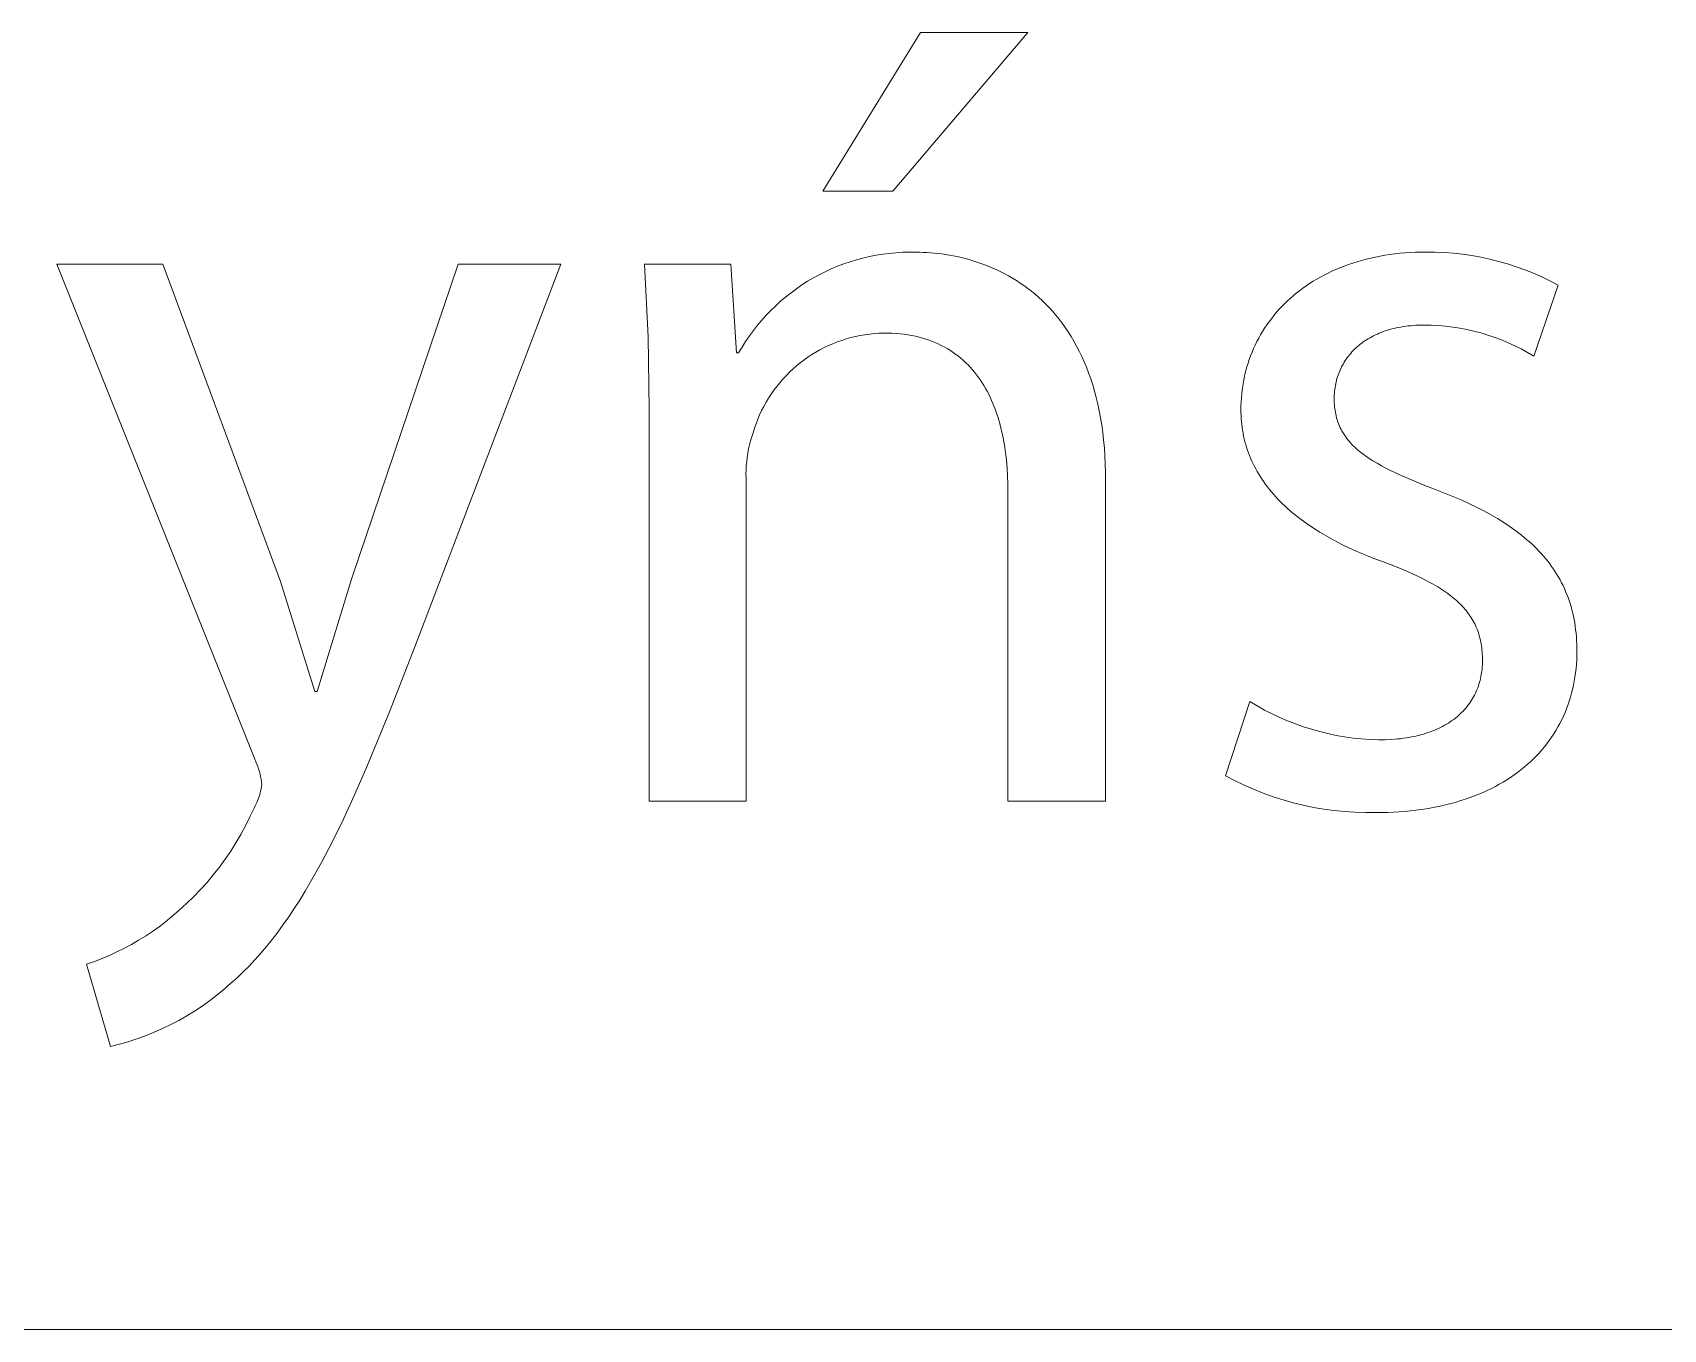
# Model space of a CAD drawing. Header units: millimetres. Extents: x 1287 to 5317, y -239 to 2577.
# Drawn here: x 4726.9 to 4786.3, y -239.1 to -192 of the extents above; entities that cross this region are included whole.
import ezdxf

# ---------------------------------------------------------------- set-up
doc = ezdxf.new("R2010")
doc.units = ezdxf.units.MM
doc.header["$MEASUREMENT"] = 0
doc.layers.add('Domyślny', color=7, linetype='Continuous', true_color=0x000000)

msp = doc.modelspace()

# ---------------------------------------------------------------- linework, layer by layer
at = {"layer": 'Domyślny', "color": 18, "lineweight": 15, "true_color": 0x000000}
for p, q in [((4755.669, -197.737), (4759.225, -191.966)), ((4763.131, -191.966), (4758.219, -197.737)), ((4759.225, -191.966), (4763.131, -191.966)), ((4758.219, -197.737), (4755.669, -197.737)), ((4758.333, -199.969), (4758.577, -199.955)), ((4758.577, -199.955), (4758.82, -199.949)), ((4758.82, -199.949), (4759.064, -199.951)), ((4759.064, -199.951), (4759.192, -199.952)), ((4759.192, -199.952), (4759.321, -199.956)), ((4759.321, -199.956), (4759.453, -199.962)), ((4777.04, -199.961), (4777.23, -199.952)), ((4777.23, -199.952), (4777.424, -199.946)), ((4777.424, -199.946), (4777.619, -199.944)), ((4777.619, -199.944), (4777.953, -199.947)), ((4777.953, -199.947), (4778.287, -199.961)), ((4735.005, -218.391), (4727.798, -200.381)), ((4727.798, -200.381), (4731.663, -200.381)), ((4731.663, -200.381), (4735.944, -211.922)), ((4738.521, -211.842), (4742.4, -200.381)), ((4746.144, -200.381), (4740.83, -214.298)), ((4742.4, -200.381), (4746.144, -200.381)), ((4749.312, -203.023), (4749.187, -200.381)), ((4749.187, -200.381), (4752.327, -200.381)), ((4752.327, -200.381), (4752.528, -203.615)), ((4755.98, -200.557), (4756.205, -200.463)), ((4756.205, -200.463), (4756.433, -200.376)), ((4756.433, -200.376), (4756.663, -200.298)), ((4756.663, -200.298), (4756.896, -200.226)), ((4756.896, -200.226), (4757.132, -200.163)), ((4757.132, -200.163), (4757.369, -200.108)), ((4757.369, -200.108), (4757.608, -200.061)), ((4757.608, -200.061), (4757.849, -200.022)), ((4757.849, -200.022), (4758.091, -199.992)), ((4758.091, -199.992), (4758.333, -199.969)), ((4759.453, -199.962), (4759.586, -199.971)), ((4759.586, -199.971), (4759.721, -199.982)), ((4759.721, -199.982), (4759.858, -199.996)), ((4759.858, -199.996), (4759.996, -200.014)), ((4759.996, -200.014), (4760.135, -200.033)), ((4760.135, -200.033), (4760.275, -200.056)), ((4760.275, -200.056), (4760.417, -200.082)), ((4760.417, -200.082), (4760.559, -200.112)), ((4760.559, -200.112), (4760.702, -200.144)), ((4760.702, -200.144), (4760.846, -200.18)), ((4760.846, -200.18), (4760.99, -200.219)), ((4760.99, -200.219), (4761.135, -200.261)), ((4761.135, -200.261), (4761.28, -200.307)), ((4761.28, -200.307), (4761.425, -200.357)), ((4761.425, -200.357), (4761.57, -200.411)), ((4761.57, -200.411), (4761.715, -200.468)), ((4761.715, -200.468), (4761.859, -200.529)), ((4761.859, -200.529), (4762.003, -200.594)), ((4774.341, -200.576), (4774.489, -200.514)), ((4774.489, -200.514), (4774.641, -200.454)), ((4774.641, -200.454), (4774.795, -200.398)), ((4774.795, -200.398), (4774.951, -200.345)), ((4774.951, -200.345), (4775.111, -200.295)), ((4775.111, -200.295), (4775.273, -200.248)), ((4775.273, -200.248), (4775.438, -200.204)), ((4775.438, -200.204), (4775.605, -200.164)), ((4775.605, -200.164), (4775.776, -200.126)), ((4775.776, -200.126), (4775.948, -200.092)), ((4775.948, -200.092), (4776.124, -200.062)), ((4776.124, -200.062), (4776.302, -200.035)), ((4776.302, -200.035), (4776.483, -200.011)), ((4776.483, -200.011), (4776.666, -199.991)), ((4776.666, -199.991), (4776.851, -199.974)), ((4776.851, -199.974), (4777.04, -199.961)), ((4778.287, -199.961), (4778.62, -199.987)), ((4778.62, -199.987), (4778.951, -200.024)), ((4778.951, -200.024), (4779.282, -200.072)), ((4779.282, -200.072), (4779.61, -200.131)), ((4779.61, -200.131), (4779.937, -200.201)), ((4779.937, -200.201), (4780.261, -200.283)), ((4780.261, -200.283), (4780.581, -200.375)), ((4780.581, -200.375), (4780.899, -200.478)), ((4780.899, -200.478), (4781.213, -200.592)), ((4754.711, -201.278), (4754.912, -201.14)), ((4754.912, -201.14), (4755.117, -201.009)), ((4755.117, -201.009), (4755.327, -200.885)), ((4755.327, -200.885), (4755.541, -200.769)), ((4755.541, -200.769), (4755.759, -200.659)), ((4755.759, -200.659), (4755.98, -200.557)), ((4762.003, -200.594), (4762.147, -200.663)), ((4762.147, -200.663), (4762.29, -200.736)), ((4762.29, -200.736), (4762.432, -200.814)), ((4762.432, -200.814), (4762.573, -200.896)), ((4762.573, -200.896), (4762.713, -200.982)), ((4762.713, -200.982), (4762.852, -201.072)), ((4762.852, -201.072), (4762.99, -201.167)), ((4773.257, -201.174), (4773.382, -201.09)), ((4773.382, -201.09), (4773.511, -201.009)), ((4773.511, -201.009), (4773.642, -200.93)), ((4773.642, -200.93), (4773.776, -200.853)), ((4773.776, -200.853), (4773.913, -200.78)), ((4773.913, -200.78), (4774.053, -200.709)), ((4774.053, -200.709), (4774.195, -200.641)), ((4774.195, -200.641), (4774.341, -200.576)), ((4781.213, -200.592), (4781.523, -200.717)), ((4781.523, -200.717), (4781.828, -200.852)), ((4781.828, -200.852), (4782.128, -200.997)), ((4782.128, -200.997), (4782.424, -201.152)), ((4753.957, -201.895), (4754.137, -201.731)), ((4754.137, -201.731), (4754.323, -201.574)), ((4754.323, -201.574), (4754.514, -201.423)), ((4754.514, -201.423), (4754.711, -201.278)), ((4762.99, -201.167), (4763.126, -201.267)), ((4763.126, -201.267), (4763.261, -201.371)), ((4763.261, -201.371), (4763.394, -201.48)), ((4763.394, -201.48), (4763.525, -201.594)), ((4763.525, -201.594), (4763.654, -201.712)), ((4763.654, -201.712), (4763.781, -201.836)), ((4772.464, -201.832), (4772.568, -201.731)), ((4772.568, -201.731), (4772.676, -201.632)), ((4772.676, -201.632), (4772.786, -201.536)), ((4772.786, -201.536), (4772.899, -201.442)), ((4772.899, -201.442), (4773.015, -201.35)), ((4773.015, -201.35), (4773.135, -201.261)), ((4773.135, -201.261), (4773.257, -201.174)), ((4782.424, -201.152), (4781.538, -203.729)), ((4753.45, -202.422), (4753.613, -202.24)), ((4753.613, -202.24), (4753.782, -202.065)), ((4753.782, -202.065), (4753.957, -201.895)), ((4763.781, -201.836), (4763.905, -201.965)), ((4763.905, -201.965), (4764.028, -202.098)), ((4764.028, -202.098), (4764.148, -202.238)), ((4764.148, -202.238), (4764.265, -202.382)), ((4771.991, -202.368), (4772.08, -202.257)), ((4772.08, -202.257), (4772.171, -202.147)), ((4772.171, -202.147), (4772.266, -202.04)), ((4772.266, -202.04), (4772.363, -201.935)), ((4772.363, -201.935), (4772.464, -201.832)), ((4752.999, -202.997), (4753.143, -202.8)), ((4753.143, -202.8), (4753.293, -202.608)), ((4753.293, -202.608), (4753.45, -202.422)), ((4757.538, -202.908), (4757.366, -202.926)), ((4757.71, -202.896), (4757.538, -202.908)), ((4757.883, -202.89), (4757.71, -202.896)), ((4758.039, -202.892), (4757.883, -202.89)), ((4758.191, -202.898), (4758.039, -202.892)), ((4758.341, -202.907), (4758.191, -202.898)), ((4758.487, -202.921), (4758.341, -202.907)), ((4758.63, -202.937), (4758.487, -202.921)), ((4764.265, -202.382), (4764.379, -202.532)), ((4764.379, -202.532), (4764.491, -202.687)), ((4764.491, -202.687), (4764.599, -202.848)), ((4764.599, -202.848), (4764.705, -203.014)), ((4771.599, -202.954), (4771.671, -202.833)), ((4771.671, -202.833), (4771.746, -202.714)), ((4771.746, -202.714), (4771.825, -202.597)), ((4771.825, -202.597), (4771.906, -202.482)), ((4771.906, -202.482), (4771.991, -202.368)), ((4775.919, -202.896), (4775.849, -202.927)), ((4775.992, -202.867), (4775.919, -202.896)), ((4776.065, -202.84), (4775.992, -202.867)), ((4776.14, -202.813), (4776.065, -202.84)), ((4776.217, -202.789), (4776.14, -202.813)), ((4776.295, -202.765), (4776.217, -202.789)), ((4776.375, -202.743), (4776.295, -202.765)), ((4776.455, -202.723), (4776.375, -202.743)), ((4776.538, -202.704), (4776.455, -202.723)), ((4776.622, -202.687), (4776.538, -202.704)), ((4776.707, -202.671), (4776.622, -202.687)), ((4776.794, -202.656), (4776.707, -202.671)), ((4776.882, -202.644), (4776.794, -202.656)), ((4776.972, -202.633), (4776.882, -202.644)), ((4777.063, -202.623), (4776.972, -202.633)), ((4777.155, -202.616), (4777.063, -202.623)), ((4777.249, -202.61), (4777.155, -202.616)), ((4777.344, -202.605), (4777.249, -202.61)), ((4777.441, -202.603), (4777.344, -202.605)), ((4777.539, -202.602), (4777.441, -202.603)), ((4777.802, -202.606), (4777.539, -202.602)), ((4778.064, -202.619), (4777.802, -202.606)), ((4778.327, -202.642), (4778.064, -202.619)), ((4778.588, -202.673), (4778.327, -202.642)), ((4778.848, -202.714), (4778.588, -202.673)), ((4779.106, -202.763), (4778.848, -202.714)), ((4779.362, -202.821), (4779.106, -202.763)), ((4779.617, -202.888), (4779.362, -202.821)), ((4779.869, -202.964), (4779.617, -202.888)), ((4749.348, -205.668), (4749.312, -203.023)), ((4752.609, -203.615), (4752.732, -203.405)), ((4752.732, -203.405), (4752.862, -203.198)), ((4752.862, -203.198), (4752.999, -202.997)), ((4755.566, -203.501), (4755.415, -203.586)), ((4755.719, -203.421), (4755.566, -203.501)), ((4755.875, -203.347), (4755.719, -203.421)), ((4756.033, -203.278), (4755.875, -203.347)), ((4756.194, -203.214), (4756.033, -203.278)), ((4756.357, -203.156), (4756.194, -203.214)), ((4756.521, -203.103), (4756.357, -203.156)), ((4756.688, -203.056), (4756.521, -203.103)), ((4756.856, -203.015), (4756.688, -203.056)), ((4757.025, -202.98), (4756.856, -203.015)), ((4757.195, -202.95), (4757.025, -202.98)), ((4757.366, -202.926), (4757.195, -202.95)), ((4758.77, -202.958), (4758.63, -202.937)), ((4758.907, -202.982), (4758.77, -202.958)), ((4759.041, -203.009), (4758.907, -202.982)), ((4759.172, -203.04), (4759.041, -203.009)), ((4759.299, -203.075), (4759.172, -203.04)), ((4759.424, -203.113), (4759.299, -203.075)), ((4759.546, -203.154), (4759.424, -203.113)), ((4759.665, -203.198), (4759.546, -203.154)), ((4759.782, -203.246), (4759.665, -203.198)), ((4759.895, -203.296), (4759.782, -203.246)), ((4760.005, -203.35), (4759.895, -203.296)), ((4760.113, -203.407), (4760.005, -203.35)), ((4760.218, -203.467), (4760.113, -203.407)), ((4760.32, -203.53), (4760.218, -203.467)), ((4764.705, -203.014), (4764.807, -203.186)), ((4764.807, -203.186), (4764.906, -203.364)), ((4764.906, -203.364), (4765.001, -203.548)), ((4771.289, -203.584), (4771.344, -203.455)), ((4771.344, -203.455), (4771.403, -203.327)), ((4771.403, -203.327), (4771.465, -203.201)), ((4771.465, -203.201), (4771.53, -203.077)), ((4771.53, -203.077), (4771.599, -202.954)), ((4775.018, -203.482), (4774.97, -203.53)), ((4775.067, -203.434), (4775.018, -203.482)), ((4775.118, -203.389), (4775.067, -203.434)), ((4775.171, -203.344), (4775.118, -203.389)), ((4775.225, -203.3), (4775.171, -203.344)), ((4775.28, -203.257), (4775.225, -203.3)), ((4775.337, -203.216), (4775.28, -203.257)), ((4775.396, -203.175), (4775.337, -203.216)), ((4775.456, -203.136), (4775.396, -203.175)), ((4775.518, -203.098), (4775.456, -203.136)), ((4775.581, -203.061), (4775.518, -203.098)), ((4775.646, -203.025), (4775.581, -203.061)), ((4775.712, -202.991), (4775.646, -203.025)), ((4775.78, -202.958), (4775.712, -202.991)), ((4775.849, -202.927), (4775.78, -202.958)), ((4780.118, -203.048), (4779.869, -202.964)), ((4780.364, -203.141), (4780.118, -203.048)), ((4780.606, -203.242), (4780.364, -203.141)), ((4780.846, -203.352), (4780.606, -203.242)), ((4781.081, -203.47), (4780.846, -203.352)), ((4781.312, -203.595), (4781.081, -203.47)), ((4752.528, -203.615), (4752.609, -203.615)), ((4754.712, -204.086), (4754.582, -204.2)), ((4754.845, -203.976), (4754.712, -204.086)), ((4754.983, -203.872), (4754.845, -203.976)), ((4755.124, -203.772), (4754.983, -203.872)), ((4755.268, -203.676), (4755.124, -203.772)), ((4755.415, -203.586), (4755.268, -203.676)), ((4760.419, -203.596), (4760.32, -203.53)), ((4760.515, -203.665), (4760.419, -203.596)), ((4760.609, -203.737), (4760.515, -203.665)), ((4760.7, -203.811), (4760.609, -203.737)), ((4760.789, -203.888), (4760.7, -203.811)), ((4760.874, -203.968), (4760.789, -203.888)), ((4760.957, -204.05), (4760.874, -203.968)), ((4761.038, -204.136), (4760.957, -204.05)), ((4765.001, -203.548), (4765.092, -203.738)), ((4765.092, -203.738), (4765.18, -203.933)), ((4765.18, -203.933), (4765.264, -204.135)), ((4771.103, -204.115), (4771.144, -203.98)), ((4771.144, -203.98), (4771.189, -203.847)), ((4771.189, -203.847), (4771.237, -203.714)), ((4771.237, -203.714), (4771.289, -203.584)), ((4774.578, -204.062), (4774.547, -204.12)), ((4774.61, -204.005), (4774.578, -204.062)), ((4774.643, -203.948), (4774.61, -204.005)), ((4774.679, -203.893), (4774.643, -203.948)), ((4774.715, -203.838), (4774.679, -203.893)), ((4774.754, -203.785), (4774.715, -203.838)), ((4774.794, -203.732), (4774.754, -203.785)), ((4774.836, -203.68), (4774.794, -203.732)), ((4774.879, -203.629), (4774.836, -203.68)), ((4774.924, -203.579), (4774.879, -203.629)), ((4774.97, -203.53), (4774.924, -203.579)), ((4781.538, -203.729), (4781.312, -203.595)), ((4754.103, -204.698), (4753.995, -204.832)), ((4754.217, -204.567), (4754.103, -204.698)), ((4754.334, -204.441), (4754.217, -204.567)), ((4754.456, -204.318), (4754.334, -204.441)), ((4754.582, -204.2), (4754.456, -204.318)), ((4761.116, -204.223), (4761.038, -204.136)), ((4761.191, -204.313), (4761.116, -204.223)), ((4761.264, -204.406), (4761.191, -204.313)), ((4761.335, -204.501), (4761.264, -204.406)), ((4761.403, -204.598), (4761.335, -204.501)), ((4761.468, -204.698), (4761.403, -204.598)), ((4761.531, -204.799), (4761.468, -204.698)), ((4765.264, -204.135), (4765.343, -204.343)), ((4765.343, -204.343), (4765.419, -204.557)), ((4765.419, -204.557), (4765.49, -204.778)), ((4770.948, -204.808), (4770.972, -204.667)), ((4770.972, -204.667), (4770.999, -204.527)), ((4770.999, -204.527), (4771.03, -204.388)), ((4771.03, -204.388), (4771.065, -204.251)), ((4771.065, -204.251), (4771.103, -204.115)), ((4774.346, -204.673), (4774.331, -204.738)), ((4774.361, -204.609), (4774.346, -204.673)), ((4774.379, -204.546), (4774.361, -204.609)), ((4774.398, -204.483), (4774.379, -204.546)), ((4774.419, -204.421), (4774.398, -204.483)), ((4774.441, -204.359), (4774.419, -204.421)), ((4774.465, -204.298), (4774.441, -204.359)), ((4774.491, -204.238), (4774.465, -204.298)), ((4774.518, -204.179), (4774.491, -204.238)), ((4774.547, -204.12), (4774.518, -204.179)), ((4753.698, -205.257), (4753.608, -205.405)), ((4753.792, -205.112), (4753.698, -205.257)), ((4753.891, -204.97), (4753.792, -205.112)), ((4753.995, -204.832), (4753.891, -204.97)), ((4761.592, -204.904), (4761.531, -204.799)), ((4761.65, -205.01), (4761.592, -204.904)), ((4761.706, -205.118), (4761.65, -205.01)), ((4761.759, -205.228), (4761.706, -205.118)), ((4761.811, -205.341), (4761.759, -205.228)), ((4765.49, -204.778), (4765.557, -205.005)), ((4765.557, -205.005), (4765.619, -205.239)), ((4765.619, -205.239), (4765.676, -205.479)), ((4770.89, -205.382), (4770.899, -205.237)), ((4770.899, -205.237), (4770.912, -205.093)), ((4770.912, -205.093), (4770.928, -204.95)), ((4770.928, -204.95), (4770.948, -204.808)), ((4774.281, -205.136), (4774.278, -205.204)), ((4774.278, -205.204), (4774.278, -205.272)), ((4774.278, -205.272), (4774.278, -205.347)), ((4774.285, -205.068), (4774.281, -205.136)), ((4774.291, -205.001), (4774.285, -205.068)), ((4774.299, -204.935), (4774.291, -205.001)), ((4774.308, -204.869), (4774.299, -204.935)), ((4774.319, -204.803), (4774.308, -204.869)), ((4774.331, -204.738), (4774.319, -204.803)), ((4749.348, -219.908), (4749.348, -205.668)), ((4753.372, -205.866), (4753.304, -206.025)), ((4753.445, -205.71), (4753.372, -205.866)), ((4753.524, -205.556), (4753.445, -205.71)), ((4753.608, -205.405), (4753.524, -205.556)), ((4761.859, -205.455), (4761.811, -205.341)), ((4761.906, -205.571), (4761.859, -205.455)), ((4761.95, -205.689), (4761.906, -205.571)), ((4761.993, -205.809), (4761.95, -205.689)), ((4762.033, -205.931), (4761.993, -205.809)), ((4765.676, -205.479), (4765.729, -205.725)), ((4765.729, -205.725), (4765.776, -205.979)), ((4770.882, -205.675), (4770.884, -205.528)), ((4770.883, -205.784), (4770.882, -205.675)), ((4770.887, -205.893), (4770.883, -205.784)), ((4770.884, -205.528), (4770.89, -205.382)), ((4774.278, -205.347), (4774.281, -205.421)), ((4774.281, -205.421), (4774.285, -205.493)), ((4774.285, -205.493), (4774.291, -205.564)), ((4774.291, -205.564), (4774.299, -205.634)), ((4774.299, -205.634), (4774.308, -205.703)), ((4774.308, -205.703), (4774.319, -205.771)), ((4774.319, -205.771), (4774.332, -205.838)), ((4774.332, -205.838), (4774.347, -205.903)), ((4753.184, -206.349), (4753.132, -206.514)), ((4753.241, -206.186), (4753.184, -206.349)), ((4753.304, -206.025), (4753.241, -206.186)), ((4762.07, -206.055), (4762.033, -205.931)), ((4762.106, -206.18), (4762.07, -206.055)), ((4762.14, -206.306), (4762.106, -206.18)), ((4762.171, -206.435), (4762.14, -206.306)), ((4762.228, -206.696), (4762.171, -206.435)), ((4765.776, -205.979), (4765.819, -206.239)), ((4765.819, -206.239), (4765.856, -206.506)), ((4770.893, -206.001), (4770.887, -205.893)), ((4770.902, -206.108), (4770.893, -206.001)), ((4770.913, -206.215), (4770.902, -206.108)), ((4770.926, -206.321), (4770.913, -206.215)), ((4770.942, -206.426), (4770.926, -206.321)), ((4770.961, -206.531), (4770.942, -206.426)), ((4774.347, -205.903), (4774.363, -205.968)), ((4774.363, -205.968), (4774.381, -206.031)), ((4774.381, -206.031), (4774.401, -206.094)), ((4774.401, -206.094), (4774.423, -206.155)), ((4774.423, -206.155), (4774.446, -206.216)), ((4774.446, -206.216), (4774.471, -206.275)), ((4774.471, -206.275), (4774.498, -206.334)), ((4774.498, -206.334), (4774.526, -206.392)), ((4774.526, -206.392), (4774.557, -206.449)), ((4774.557, -206.449), (4774.589, -206.505)), ((4753.004, -206.957), (4752.971, -207.107)), ((4753.042, -206.808), (4753.004, -206.957)), ((4753.085, -206.66), (4753.042, -206.808)), ((4753.132, -206.514), (4753.085, -206.66)), ((4762.276, -206.962), (4762.228, -206.696)), ((4762.316, -207.234), (4762.276, -206.962)), ((4765.856, -206.506), (4765.888, -206.78)), ((4765.888, -206.78), (4765.914, -207.062)), ((4765.914, -207.062), (4765.935, -207.35)), ((4770.981, -206.636), (4770.961, -206.531)), ((4771.005, -206.739), (4770.981, -206.636)), ((4771.031, -206.842), (4771.005, -206.739)), ((4771.059, -206.944), (4771.031, -206.842)), ((4771.09, -207.046), (4771.059, -206.944)), ((4771.123, -207.147), (4771.09, -207.046)), ((4774.589, -206.505), (4774.623, -206.56)), ((4774.623, -206.56), (4774.659, -206.615)), ((4774.659, -206.615), (4774.697, -206.669)), ((4774.697, -206.669), (4774.736, -206.722)), ((4774.736, -206.722), (4774.777, -206.774)), ((4774.777, -206.774), (4774.82, -206.826)), ((4774.82, -206.826), (4774.865, -206.877)), ((4774.865, -206.877), (4774.912, -206.928)), ((4774.912, -206.928), (4774.961, -206.977)), ((4774.961, -206.977), (4775.011, -207.027)), ((4775.011, -207.027), (4775.063, -207.075)), ((4775.063, -207.075), (4775.117, -207.124)), ((4752.901, -207.563), (4752.888, -207.717)), ((4752.92, -207.411), (4752.901, -207.563)), ((4752.943, -207.259), (4752.92, -207.411)), ((4752.971, -207.107), (4752.943, -207.259)), ((4762.349, -207.512), (4762.316, -207.234)), ((4762.374, -207.793), (4762.349, -207.512)), ((4765.935, -207.35), (4765.95, -207.645)), ((4765.95, -207.645), (4765.959, -207.948)), ((4771.159, -207.247), (4771.123, -207.147)), ((4771.197, -207.347), (4771.159, -207.247)), ((4771.238, -207.446), (4771.197, -207.347)), ((4771.281, -207.544), (4771.238, -207.446)), ((4771.326, -207.641), (4771.281, -207.544)), ((4771.375, -207.738), (4771.326, -207.641)), ((4775.117, -207.124), (4775.173, -207.171)), ((4775.173, -207.171), (4775.231, -207.219)), ((4775.231, -207.219), (4775.291, -207.266)), ((4775.291, -207.266), (4775.353, -207.312)), ((4775.353, -207.312), (4775.416, -207.358)), ((4775.416, -207.358), (4775.549, -207.449)), ((4775.549, -207.449), (4775.689, -207.538)), ((4775.689, -207.538), (4775.837, -207.627)), ((4775.837, -207.627), (4775.993, -207.715)), ((4752.879, -207.87), (4752.876, -208.024)), ((4752.876, -208.024), (4752.877, -208.178)), ((4752.877, -208.178), (4752.877, -219.908)), ((4752.888, -207.717), (4752.879, -207.87)), ((4762.392, -208.079), (4762.374, -207.793)), ((4762.402, -208.368), (4762.392, -208.079)), ((4765.959, -207.948), (4765.962, -208.259)), ((4765.962, -208.259), (4765.962, -219.908)), ((4771.425, -207.834), (4771.375, -207.738)), ((4771.479, -207.93), (4771.425, -207.834)), ((4771.534, -208.024), (4771.479, -207.93)), ((4771.593, -208.118), (4771.534, -208.024)), ((4771.654, -208.211), (4771.593, -208.118)), ((4771.717, -208.304), (4771.654, -208.211)), ((4775.993, -207.715), (4776.156, -207.802)), ((4776.156, -207.802), (4776.327, -207.888)), ((4776.327, -207.888), (4776.693, -208.061)), ((4776.693, -208.061), (4777.09, -208.233)), ((4777.09, -208.233), (4777.52, -208.409)), ((4762.406, -208.661), (4762.402, -208.368)), ((4762.406, -219.908), (4762.406, -208.661)), ((4771.783, -208.395), (4771.717, -208.304)), ((4771.851, -208.486), (4771.783, -208.395)), ((4771.922, -208.576), (4771.851, -208.486)), ((4771.996, -208.666), (4771.922, -208.576)), ((4772.072, -208.754), (4771.996, -208.666)), ((4772.15, -208.842), (4772.072, -208.754)), ((4772.232, -208.929), (4772.15, -208.842)), ((4777.52, -208.409), (4777.982, -208.587)), ((4777.982, -208.587), (4778.295, -208.708)), ((4778.295, -208.708), (4778.599, -208.832)), ((4778.599, -208.832), (4778.893, -208.958)), ((4772.315, -209.016), (4772.232, -208.929)), ((4772.402, -209.101), (4772.315, -209.016)), ((4772.491, -209.186), (4772.402, -209.101)), ((4772.582, -209.27), (4772.491, -209.186)), ((4772.676, -209.353), (4772.582, -209.27)), ((4772.773, -209.435), (4772.676, -209.353)), ((4772.872, -209.516), (4772.773, -209.435)), ((4778.893, -208.958), (4779.177, -209.087)), ((4779.177, -209.087), (4779.451, -209.219)), ((4779.451, -209.219), (4779.716, -209.355)), ((4779.716, -209.355), (4779.97, -209.494)), ((4773.078, -209.676), (4772.872, -209.516)), ((4773.294, -209.833), (4773.078, -209.676)), ((4773.521, -209.987), (4773.294, -209.833)), ((4773.758, -210.137), (4773.521, -209.987)), ((4779.97, -209.494), (4780.215, -209.636)), ((4780.215, -209.636), (4780.45, -209.782)), ((4780.45, -209.782), (4780.675, -209.932)), ((4780.675, -209.932), (4780.891, -210.085)), ((4774.006, -210.283), (4773.758, -210.137)), ((4774.264, -210.426), (4774.006, -210.283)), ((4774.533, -210.565), (4774.264, -210.426)), ((4774.812, -210.7), (4774.533, -210.565)), ((4780.891, -210.085), (4780.995, -210.164)), ((4780.995, -210.164), (4781.096, -210.243)), ((4781.096, -210.243), (4781.195, -210.324)), ((4781.195, -210.324), (4781.291, -210.405)), ((4781.291, -210.405), (4781.385, -210.488)), ((4781.385, -210.488), (4781.477, -210.571)), ((4781.477, -210.571), (4781.566, -210.656)), ((4775.102, -210.832), (4774.812, -210.7)), ((4775.403, -210.96), (4775.102, -210.832)), ((4775.714, -211.084), (4775.403, -210.96)), ((4776.036, -211.204), (4775.714, -211.084)), ((4776.51, -211.385), (4776.036, -211.204)), ((4781.566, -210.656), (4781.653, -210.742)), ((4781.653, -210.742), (4781.737, -210.829)), ((4781.737, -210.829), (4781.818, -210.917)), ((4781.818, -210.917), (4781.897, -211.007)), ((4781.897, -211.007), (4781.974, -211.098)), ((4781.974, -211.098), (4782.048, -211.189)), ((4782.048, -211.189), (4782.12, -211.283)), ((4776.947, -211.566), (4776.51, -211.385)), ((4777.152, -211.657), (4776.947, -211.566)), ((4777.348, -211.749), (4777.152, -211.657)), ((4777.535, -211.841), (4777.348, -211.749)), ((4782.12, -211.283), (4782.189, -211.377)), ((4782.189, -211.377), (4782.256, -211.473)), ((4782.256, -211.473), (4782.32, -211.57)), ((4782.32, -211.57), (4782.382, -211.668)), ((4782.382, -211.668), (4782.441, -211.767)), ((4782.441, -211.767), (4782.497, -211.868)), ((4735.944, -211.922), (4737.193, -215.922)), ((4737.273, -215.922), (4738.521, -211.842)), ((4777.714, -211.934), (4777.535, -211.841)), ((4777.884, -212.028), (4777.714, -211.934)), ((4778.045, -212.123), (4777.884, -212.028)), ((4778.198, -212.22), (4778.045, -212.123)), ((4778.342, -212.318), (4778.198, -212.22)), ((4778.412, -212.367), (4778.342, -212.318)), ((4778.479, -212.417), (4778.412, -212.367)), ((4778.544, -212.467), (4778.479, -212.417)), ((4782.497, -211.868), (4782.552, -211.971)), ((4782.552, -211.971), (4782.603, -212.074)), ((4782.603, -212.074), (4782.652, -212.18)), ((4782.652, -212.18), (4782.699, -212.286)), ((4782.699, -212.286), (4782.743, -212.394)), ((4782.743, -212.394), (4782.785, -212.503)), ((4778.607, -212.518), (4778.544, -212.467)), ((4778.669, -212.569), (4778.607, -212.518)), ((4778.728, -212.621), (4778.669, -212.569)), ((4778.785, -212.673), (4778.728, -212.621)), ((4778.841, -212.726), (4778.785, -212.673)), ((4778.894, -212.779), (4778.841, -212.726)), ((4778.946, -212.833), (4778.894, -212.779)), ((4778.995, -212.887), (4778.946, -212.833)), ((4779.043, -212.942), (4778.995, -212.887)), ((4779.089, -212.998), (4779.043, -212.942)), ((4779.133, -213.054), (4779.089, -212.998)), ((4782.785, -212.503), (4782.824, -212.614)), ((4782.824, -212.614), (4782.861, -212.727)), ((4782.861, -212.727), (4782.895, -212.84)), ((4782.895, -212.84), (4782.926, -212.956)), ((4782.926, -212.956), (4782.955, -213.073)), ((4779.175, -213.111), (4779.133, -213.054)), ((4779.216, -213.169), (4779.175, -213.111)), ((4779.254, -213.227), (4779.216, -213.169)), ((4779.291, -213.286), (4779.254, -213.227)), ((4779.326, -213.346), (4779.291, -213.286)), ((4779.359, -213.406), (4779.326, -213.346)), ((4779.39, -213.467), (4779.359, -213.406)), ((4779.42, -213.529), (4779.39, -213.467)), ((4779.448, -213.592), (4779.42, -213.529)), ((4779.474, -213.656), (4779.448, -213.592)), ((4782.955, -213.073), (4782.982, -213.191)), ((4782.982, -213.191), (4783.006, -213.311)), ((4783.006, -213.311), (4783.027, -213.433)), ((4783.027, -213.433), (4783.046, -213.556)), ((4783.046, -213.556), (4783.063, -213.681)), ((4779.499, -213.72), (4779.474, -213.656)), ((4779.522, -213.786), (4779.499, -213.72)), ((4779.543, -213.852), (4779.522, -213.786)), ((4779.562, -213.919), (4779.543, -213.852)), ((4779.58, -213.987), (4779.562, -213.919)), ((4779.597, -214.056), (4779.58, -213.987)), ((4779.611, -214.126), (4779.597, -214.056)), ((4779.624, -214.197), (4779.611, -214.126)), ((4779.636, -214.269), (4779.624, -214.197)), ((4783.063, -213.681), (4783.077, -213.808)), ((4783.077, -213.808), (4783.088, -213.936)), ((4783.088, -213.936), (4783.097, -214.066)), ((4783.097, -214.066), (4783.103, -214.197)), ((4783.103, -214.197), (4783.107, -214.331)), ((4740.83, -214.298), (4739.909, -216.664)), ((4779.646, -214.342), (4779.636, -214.269)), ((4779.654, -214.415), (4779.646, -214.342)), ((4779.661, -214.49), (4779.654, -214.415)), ((4779.666, -214.566), (4779.661, -214.49)), ((4779.67, -214.644), (4779.666, -214.566)), ((4779.672, -214.722), (4779.67, -214.644)), ((4779.673, -214.801), (4779.672, -214.722)), ((4783.101, -214.783), (4783.091, -214.94)), ((4783.106, -214.625), (4783.101, -214.783)), ((4783.108, -214.466), (4783.106, -214.625)), ((4783.107, -214.331), (4783.108, -214.466)), ((4779.601, -215.454), (4779.616, -215.384)), ((4779.616, -215.384), (4779.629, -215.313)), ((4779.629, -215.313), (4779.641, -215.241)), ((4779.641, -215.241), (4779.651, -215.169)), ((4779.651, -215.169), (4779.659, -215.097)), ((4779.659, -215.097), (4779.665, -215.023)), ((4779.665, -215.023), (4779.669, -214.95)), ((4779.669, -214.95), (4779.672, -214.876)), ((4779.672, -214.876), (4779.673, -214.801)), ((4783.06, -215.249), (4783.038, -215.401)), ((4783.077, -215.095), (4783.06, -215.249)), ((4783.091, -214.94), (4783.077, -215.095)), ((4737.193, -215.922), (4737.273, -215.922)), ((4779.414, -215.99), (4779.444, -215.926)), ((4779.444, -215.926), (4779.472, -215.86)), ((4779.472, -215.86), (4779.498, -215.795)), ((4779.498, -215.795), (4779.522, -215.728)), ((4779.522, -215.728), (4779.544, -215.66)), ((4779.544, -215.66), (4779.565, -215.592)), ((4779.565, -215.592), (4779.584, -215.523)), ((4779.584, -215.523), (4779.601, -215.454)), ((4782.951, -215.847), (4782.915, -215.992)), ((4782.984, -215.7), (4782.951, -215.847)), ((4783.013, -215.551), (4782.984, -215.7)), ((4783.038, -215.401), (4783.013, -215.551)), ((4770.319, -218.988), (4771.204, -216.291)), ((4771.204, -216.291), (4771.47, -216.449)), ((4771.47, -216.449), (4771.74, -216.599)), ((4779.016, -216.584), (4779.064, -216.529)), ((4779.064, -216.529), (4779.11, -216.473)), ((4779.11, -216.473), (4779.155, -216.416)), ((4779.155, -216.416), (4779.197, -216.358)), ((4779.197, -216.358), (4779.238, -216.299)), ((4779.238, -216.299), (4779.277, -216.239)), ((4779.277, -216.239), (4779.314, -216.178)), ((4779.314, -216.178), (4779.349, -216.116)), ((4779.349, -216.116), (4779.383, -216.054)), ((4779.383, -216.054), (4779.414, -215.99)), ((4782.731, -216.555), (4782.676, -216.692)), ((4782.782, -216.417), (4782.731, -216.555)), ((4782.83, -216.278), (4782.782, -216.417)), ((4782.874, -216.136), (4782.83, -216.278)), ((4782.915, -215.992), (4782.874, -216.136)), ((4739.909, -216.664), (4739.047, -218.745)), ((4771.74, -216.599), (4772.016, -216.739)), ((4772.016, -216.739), (4772.295, -216.87)), ((4772.295, -216.87), (4772.579, -216.992)), ((4772.579, -216.992), (4772.867, -217.105)), ((4772.867, -217.105), (4773.159, -217.207)), ((4778.218, -217.195), (4778.291, -217.155)), ((4778.291, -217.155), (4778.362, -217.114)), ((4778.362, -217.114), (4778.431, -217.072)), ((4778.431, -217.072), (4778.498, -217.029)), ((4778.498, -217.029), (4778.563, -216.984)), ((4778.563, -216.984), (4778.626, -216.938)), ((4778.626, -216.938), (4778.687, -216.891)), ((4778.687, -216.891), (4778.747, -216.843)), ((4778.747, -216.843), (4778.804, -216.793)), ((4778.804, -216.793), (4778.86, -216.743)), ((4778.86, -216.743), (4778.914, -216.691)), ((4778.914, -216.691), (4778.966, -216.638)), ((4778.966, -216.638), (4779.016, -216.584)), ((4782.488, -217.088), (4782.418, -217.216)), ((4782.554, -216.958), (4782.488, -217.088)), ((4782.617, -216.826), (4782.554, -216.958)), ((4782.676, -216.692), (4782.617, -216.826)), ((4773.159, -217.207), (4773.453, -217.301)), ((4773.453, -217.301), (4773.751, -217.384)), ((4773.751, -217.384), (4774.051, -217.457)), ((4774.051, -217.457), (4774.354, -217.521)), ((4774.354, -217.521), (4774.658, -217.574)), ((4774.658, -217.574), (4774.964, -217.618)), ((4774.964, -217.618), (4775.271, -217.651)), ((4775.271, -217.651), (4775.579, -217.674)), ((4775.579, -217.674), (4775.888, -217.686)), ((4775.888, -217.686), (4776.126, -217.683)), ((4776.126, -217.683), (4776.355, -217.672)), ((4776.355, -217.672), (4776.577, -217.653)), ((4776.577, -217.653), (4776.685, -217.642)), ((4776.685, -217.642), (4776.791, -217.628)), ((4776.791, -217.628), (4776.894, -217.613)), ((4776.894, -217.613), (4776.996, -217.596)), ((4776.996, -217.596), (4777.096, -217.577)), ((4777.096, -217.577), (4777.194, -217.557)), ((4777.194, -217.557), (4777.29, -217.535)), ((4777.29, -217.535), (4777.384, -217.512)), ((4777.384, -217.512), (4777.476, -217.487)), ((4777.476, -217.487), (4777.567, -217.46)), ((4777.567, -217.46), (4777.655, -217.432)), ((4777.655, -217.432), (4777.741, -217.403)), ((4777.741, -217.403), (4777.825, -217.371)), ((4777.825, -217.371), (4777.908, -217.339)), ((4777.908, -217.339), (4777.988, -217.305)), ((4777.988, -217.305), (4778.067, -217.27)), ((4778.067, -217.27), (4778.143, -217.233)), ((4778.143, -217.233), (4778.218, -217.195)), ((4782.103, -217.708), (4782.015, -217.825)), ((4782.187, -217.588), (4782.103, -217.708)), ((4782.268, -217.466), (4782.187, -217.588)), ((4782.345, -217.342), (4782.268, -217.466)), ((4782.418, -217.216), (4782.345, -217.342)), ((4781.629, -218.272), (4781.524, -218.378)), ((4781.731, -218.164), (4781.629, -218.272)), ((4781.829, -218.053), (4781.731, -218.164)), ((4781.924, -217.94), (4781.829, -218.053)), ((4782.015, -217.825), (4781.924, -217.94)), ((4735.044, -218.478), (4735.005, -218.391)), ((4735.08, -218.566), (4735.044, -218.478)), ((4735.113, -218.655), (4735.08, -218.566)), ((4735.143, -218.746), (4735.113, -218.655)), ((4735.17, -218.837), (4735.143, -218.746)), ((4735.195, -218.929), (4735.17, -218.837)), ((4735.216, -219.022), (4735.195, -218.929)), ((4739.047, -218.745), (4738.633, -219.686)), ((4780.946, -218.871), (4780.821, -218.962)), ((4781.069, -218.777), (4780.946, -218.871)), ((4781.188, -218.681), (4781.069, -218.777)), ((4781.303, -218.583), (4781.188, -218.681)), ((4781.415, -218.482), (4781.303, -218.583)), ((4781.524, -218.378), (4781.415, -218.482)), ((4735.214, -219.547), (4735.232, -219.467)), ((4735.233, -219.115), (4735.216, -219.022)), ((4735.232, -219.467), (4735.247, -219.385)), ((4735.248, -219.209), (4735.233, -219.115)), ((4735.247, -219.385), (4735.26, -219.304)), ((4735.26, -219.304), (4735.248, -219.209)), ((4770.655, -219.165), (4770.319, -218.988)), ((4770.998, -219.33), (4770.655, -219.165)), ((4771.346, -219.482), (4770.998, -219.33)), ((4771.699, -219.623), (4771.346, -219.482)), ((4779.849, -219.524), (4779.697, -219.593)), ((4779.998, -219.452), (4779.849, -219.524)), ((4780.143, -219.377), (4779.998, -219.452)), ((4780.285, -219.299), (4780.143, -219.377)), ((4780.424, -219.219), (4780.285, -219.299)), ((4780.56, -219.136), (4780.424, -219.219)), ((4780.692, -219.05), (4780.56, -219.136)), ((4780.821, -218.962), (4780.692, -219.05)), ((4734.978, -220.163), (4735.016, -220.089)), ((4735.016, -220.089), (4735.052, -220.015)), ((4735.052, -220.015), (4735.086, -219.939)), ((4735.086, -219.939), (4735.117, -219.863)), ((4735.117, -219.863), (4735.145, -219.785)), ((4735.145, -219.785), (4735.171, -219.707)), ((4735.171, -219.707), (4735.194, -219.627)), ((4735.194, -219.627), (4735.214, -219.547)), ((4738.633, -219.686), (4738.227, -220.564)), ((4752.877, -219.908), (4749.348, -219.908)), ((4765.962, -219.908), (4762.406, -219.908)), ((4772.057, -219.751), (4771.699, -219.623)), ((4772.419, -219.867), (4772.057, -219.751)), ((4772.784, -219.97), (4772.419, -219.867)), ((4773.154, -220.061), (4772.784, -219.97)), ((4773.526, -220.138), (4773.154, -220.061)), ((4778.005, -220.121), (4777.819, -220.157)), ((4778.189, -220.082), (4778.005, -220.121)), ((4778.369, -220.04), (4778.189, -220.082)), ((4778.546, -219.995), (4778.369, -220.04)), ((4778.72, -219.947), (4778.546, -219.995)), ((4778.89, -219.895), (4778.72, -219.947)), ((4779.058, -219.841), (4778.89, -219.895)), ((4779.223, -219.783), (4779.058, -219.841)), ((4779.384, -219.723), (4779.223, -219.783)), ((4779.542, -219.659), (4779.384, -219.723)), ((4779.697, -219.593), (4779.542, -219.659)), ((4734.67, -220.806), (4734.829, -220.487)), ((4734.829, -220.487), (4734.978, -220.163)), ((4738.227, -220.564), (4737.827, -221.382)), ((4773.9, -220.203), (4773.526, -220.138)), ((4774.277, -220.255), (4773.9, -220.203)), ((4774.655, -220.293), (4774.277, -220.255)), ((4775.034, -220.319), (4774.655, -220.293)), ((4775.414, -220.331), (4775.034, -220.319)), ((4775.794, -220.33), (4775.414, -220.331)), ((4776.223, -220.323), (4775.794, -220.33)), ((4776.639, -220.302), (4776.223, -220.323)), ((4776.843, -220.286), (4776.639, -220.302)), ((4777.044, -220.267), (4776.843, -220.286)), ((4777.243, -220.245), (4777.044, -220.267)), ((4777.438, -220.219), (4777.243, -220.245)), ((4777.63, -220.189), (4777.438, -220.219)), ((4777.819, -220.157), (4777.63, -220.189)), ((4734.318, -221.428), (4734.499, -221.12)), ((4734.499, -221.12), (4734.67, -220.806)), ((4733.926, -222.024), (4734.127, -221.729)), ((4734.127, -221.729), (4734.318, -221.428)), ((4737.827, -221.382), (4737.431, -222.144)), ((4733.495, -222.593), (4733.715, -222.312)), ((4733.715, -222.312), (4733.926, -222.024)), ((4737.431, -222.144), (4737.036, -222.851)), ((4733.026, -223.132), (4733.265, -222.866)), ((4733.265, -222.866), (4733.495, -222.593)), ((4737.036, -222.851), (4736.839, -223.186)), ((4732.258, -223.877), (4732.522, -223.637)), ((4732.522, -223.637), (4732.778, -223.389)), ((4732.778, -223.389), (4733.026, -223.132)), ((4736.641, -223.508), (4736.442, -223.818)), ((4736.839, -223.186), (4736.641, -223.508)), ((4731.755, -224.297), (4731.985, -224.108)), ((4731.985, -224.108), (4732.258, -223.877)), ((4736.243, -224.116), (4736.042, -224.404)), ((4736.442, -223.818), (4736.243, -224.116)), ((4730.777, -224.974), (4731.029, -224.817)), ((4731.029, -224.817), (4731.277, -224.651)), ((4731.277, -224.651), (4731.519, -224.478)), ((4731.519, -224.478), (4731.755, -224.297)), ((4735.84, -224.68), (4735.635, -224.945)), ((4736.042, -224.404), (4735.84, -224.68)), ((4729.719, -225.521), (4729.99, -225.397)), ((4729.99, -225.397), (4730.257, -225.265)), ((4730.257, -225.265), (4730.519, -225.124)), ((4730.519, -225.124), (4730.777, -224.974)), ((4735.221, -225.446), (4735.009, -225.682)), ((4735.429, -225.2), (4735.221, -225.446)), ((4735.635, -224.945), (4735.429, -225.2)), ((4728.885, -225.839), (4729.167, -225.742)), ((4729.758, -228.832), (4728.885, -225.839)), ((4729.167, -225.742), (4729.445, -225.636)), ((4729.445, -225.636), (4729.719, -225.521)), ((4734.795, -225.908), (4734.578, -226.126)), ((4735.009, -225.682), (4734.795, -225.908)), ((4734.133, -226.537), (4733.883, -226.757)), ((4734.357, -226.336), (4734.133, -226.537)), ((4734.578, -226.126), (4734.357, -226.336)), ((4733.361, -227.171), (4733.09, -227.364)), ((4733.625, -226.968), (4733.361, -227.171)), ((4733.883, -226.757), (4733.625, -226.968)), ((4732.528, -227.722), (4732.239, -227.886)), ((4732.812, -227.548), (4732.528, -227.722)), ((4733.09, -227.364), (4732.812, -227.548)), ((4731.339, -228.32), (4731.03, -228.444)), ((4731.644, -228.186), (4731.339, -228.32)), ((4731.944, -228.041), (4731.644, -228.186)), ((4732.239, -227.886), (4731.944, -228.041)), ((4730.081, -228.751), (4729.758, -228.832)), ((4730.401, -228.66), (4730.081, -228.751)), ((4730.717, -228.557), (4730.401, -228.66)), ((4731.03, -228.444), (4730.717, -228.557)), ((5313.204, -239.122), (1286.788, -239.122)), ((5313.204, -239.122), (3793.967, -239.122))]:
    msp.add_line(p, q, dxfattribs=at)

doc.saveas('drawing.dxf')
